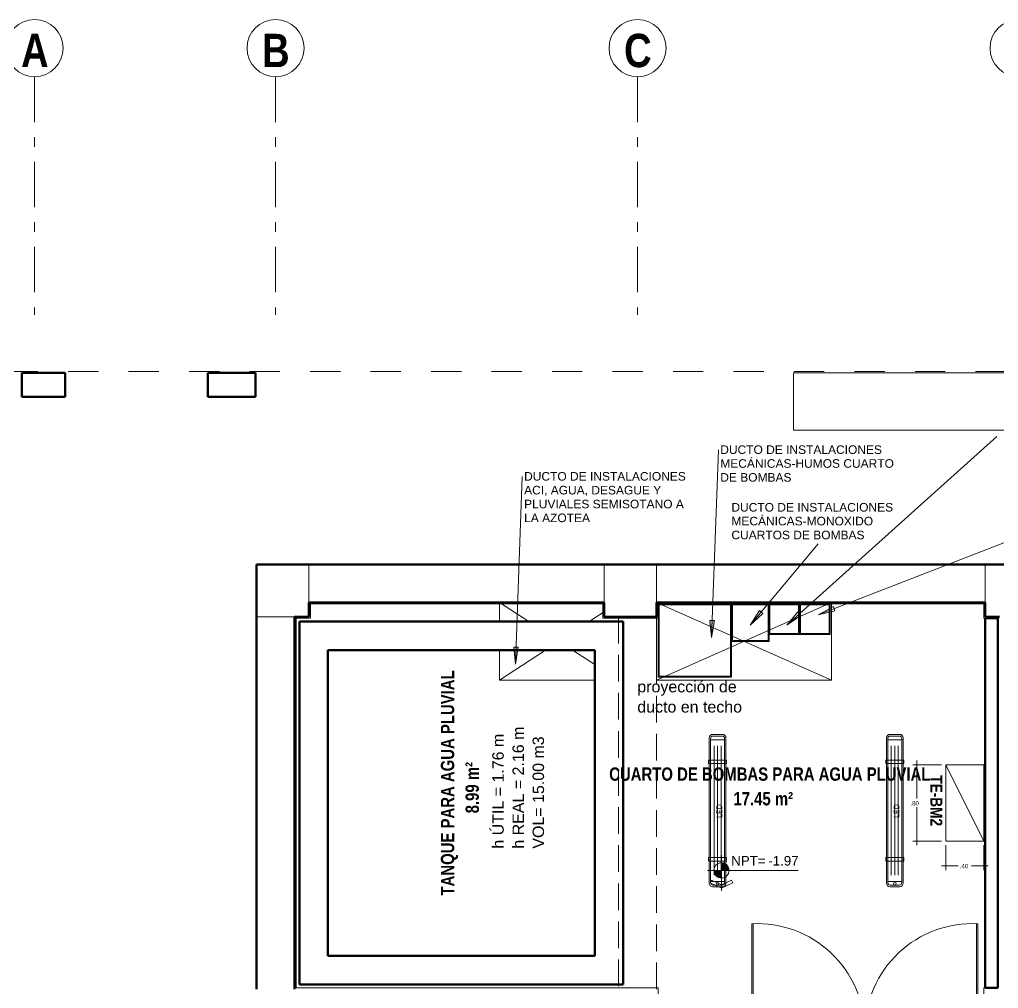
# Model space of a CAD drawing. Header units: metres. Extents: x -4 to 54.5, y -3.3 to 43.7.
# Drawn here: x 9.8 to 20.08, y 33.52 to 43.69 of the extents above; entities that cross this region are included whole.
import ezdxf

# ---------------------------------------------------------------- set-up
doc = ezdxf.new("R2010")
doc.units = ezdxf.units.M
for name, pattern in [('Dash', [0.635, 0.3175, -0.3175]), ('Dash Dot 3_16_', [0.79375, 0.47625, -0.15875, 0, -0.15875]), ('Dash_2_', [0.635, 0.3175, -0.3175]), ('Derribado', [0.4, 0.28, -0.12])]:
    doc.linetypes.add(name, pattern=pattern)
doc.layers.get('0').update_dxf_attribs({"color": 8})
for name, color, linetype, lineweight in [('A-AREA-IDEN', 8, 'Continuous', 9), ('A-DETL', 8, 'Continuous', 9), ('A-DOOR', 8, 'Continuous', 9), ('A-DOOR-FRAM', 8, 'Continuous', 18), ('A-FLOR', 8, 'Continuous', 18), ('A-SIGN', 8, 'Continuous', 9), ('A-WALL', 8, 'Continuous', 9), ('C-PROP-LINE', 8, 'Continuous', 9), ('G-ANNO-DIMS', 8, 'Continuous', 9), ('G-ANNO-TEXT', 8, 'Continuous', 9), ('I-WALL', 8, 'Continuous', 9), ('S-COLS', 8, 'Continuous', 9), ('S-FNDN', 8, 'Continuous', 9), ('S-GRID', 8, 'Continuous', 9), ('S-GRID-IDEN', 8, 'Continuous', 9)]:
    doc.layers.add(name, color=color, linetype=linetype, lineweight=lineweight)
doc.layers.add('IE-LUM-L-01', color=5, linetype='Continuous', lineweight=18, true_color=0x126b94)
doc.styles.add('Arial', font='arial.ttf', dxfattribs={"height": 0.12})
doc.styles.add('Arial Narrow_B', font='ARIALNB.TTF', dxfattribs={"height": 0.125})
doc.styles.add('Arial Narrow_B_1', font='ARIALNB.TTF', dxfattribs={"height": 0.35})
doc.styles.add('Arial_2', font='arial.ttf', dxfattribs={"height": 0.09})
doc.styles.add('Arial_5', font='arial.ttf', dxfattribs={"height": 0.1})
doc.styles.add('Arial_6', font='arial.ttf', dxfattribs={"height": 0.045})
doc.styles.add('Arial_B_3', font='arialbd.ttf', dxfattribs={"width": 0.8, "height": 0.14})
doc.styles.add('EI_LUM_REGULAR', font='OpenSans-Regular.ttf')

# ---------------------------------------------------------------- blocks, each defined once
blk = doc.blocks.new('ARQ-PuertaDobleHojaCortafuego - Pcf_2_50x2_40-5768174-NIV_A_S01_SÓTANO 1')
at = {"layer": 'A-DOOR', "lineweight": 18}
for p, q in [((-0.72, 0.02), (-0.67, 0.02)), ((-0.745, -0.12), (-0.745, -1.117)), ((-0.731, -1.117), (-0.731, -0.12)), ((1.61, -1.117), (1.61, -0.12)), ((1.625, -0.12), (1.625, -1.117)), ((-0.731, -1.117), (-0.745, -1.117)), ((1.61, -1.117), (1.625, -1.117))]:
    blk.add_line(p, q, dxfattribs=at)
for centre, start, end in [((-0.69, 0.012), 267.1928, 359.4084), ((1.57, 0.012), 180.5916, 272.8072)]:
    blk.add_arc(centre, 1.13, start, end, dxfattribs=at)
at = {"layer": 'A-DOOR-FRAM'}
for p, q in [((-0.768, 0.12), (-0.81, 0.12)), ((-0.81, 0.12), (-0.81, -0.12)), ((-0.768, 0.07), (-0.768, 0.12)), ((1.69, 0.12), (1.648, 0.12)), ((1.648, 0.12), (1.648, 0.07)), ((1.69, -0.12), (1.69, 0.12)), ((-0.73, 0.07), (-0.768, 0.07)), ((-0.73, -0.12), (-0.73, 0.07)), ((1.648, 0.07), (1.61, 0.07)), ((1.61, 0.07), (1.61, -0.12)), ((-0.81, -0.12), (-0.73, -0.12)), ((1.61, -0.12), (1.69, -0.12))]:
    blk.add_line(p, q, dxfattribs=at)
blk = doc.blocks.new('ARQ-Ductos - DuctoPrOyeccion2D-5551858-NIV_A_S01_SÓTANO 1')
at = {"layer": 'A-SIGN'}
for p, q in [((0, 1.835), (0.665, 1.835)), ((0, 0), (0, 1.835)), ((0, 1.835), (0.665, 1.835)), ((0, 0), (0, 1.835)), ((0, 1.835), (0.815, 0)), ((0.815, 1.835), (0, 0)), ((0.815, 0), (0, 0)), ((0.815, 0), (0, 0))]:
    blk.add_line(p, q, dxfattribs=at)
blk = doc.blocks.new('ARQ-Ductos - DuctoPrOyeccion2D-5536601-NIV_A_S01_SÓTANO 1')
at = {"layer": 'A-SIGN'}
for p, q in [((0, 1.25), (0.315, 1.25)), ((0, 0.25), (0, 1.25)), ((0, 1.25), (0.315, 1.25)), ((0, 0.25), (0, 1.25)), ((0, 1.25), (0.315, 0.767)), ((0.615, 1.25), (0.815, 1.25)), ((0.615, 1.25), (0.815, 1.25)), ((0.815, 1.25), (0.615, 0.943)), ((0.315, 0.483), (0.163, 0.25)), ((0.615, 0.307), (0.717, 0.15)), ((0.665, 0), (0.615, 0)), ((0.665, 0), (0.615, 0))]:
    blk.add_line(p, q, dxfattribs=at)
blk = doc.blocks.new('Family - ___-3742183-NIV_A_S01_SÓTANO 1')
at = {"layer": 'C-PROP-LINE', "linetype": 'Dash_2_', "lineweight": 18}
blk.add_line((50, 40), (0, 40), dxfattribs=at)
blk = doc.blocks.new('Rejilla - F_gn02SimboloDeRejillaA-4957175-NIV_A_S01_SÓTANO 1')
at = {"layer": 'S-GRID-IDEN'}
blk.add_circle((0, 0), 0.003, dxfattribs=at)
blk = doc.blocks.new('Cotas de elevación - CotaEleVacíoNNpt-3697023-NIV_A_S01_SÓTANO 1')
at = {"layer": 'G-ANNO-DIMS'}
h = blk.add_hatch(color=256, dxfattribs=at)
edge = h.paths.add_edge_path()
edge.add_line((-0.0008, 0.00214), (0, 0.00214))
edge.add_line((0, 0.00214), (0, 0.00134))
edge.add_arc((0, 0.00214), 0.0008, 180, 270, ccw=False)
h = blk.add_hatch(color=256, dxfattribs=at)
edge = h.paths.add_edge_path()
edge.add_arc((0, 0.00214), 0.0008, 0, 90, ccw=False)
edge.add_line((0.0008, 0.00214), (0, 0.00214))
edge.add_line((0, 0.00214), (0, 0.00294))
h = blk.add_hatch(color=256, dxfattribs=at)
edge = h.paths.add_edge_path()
edge.add_arc((0, 0.00214), 0.0008, 0, 90, ccw=False)
edge.add_line((0.0008, 0.00214), (0, 0.00214))
edge.add_line((0, 0.00214), (0, 0.00294))
for p, q in [((0, 0.00214), (0, 0.00375)), ((0, 0.00214), (-0.00148, 0.00214)), ((-0.0008, 0.00214), (0, 0.00214)), ((0, 0.00214), (-0.0008, 0.00214)), ((-0.0008, 0.00214), (0, 0.00214)), ((0, 0.00294), (0, 0.00214)), ((0, 0.00214), (0, 0.00294)), ((0, 0.00214), (0, 0.00294)), ((0, 0.00294), (0, 0.00214)), ((0, 0.00214), (0.0008, 0.00214)), ((0, 0.00134), (0, 0.00214)), ((0, 0.00214), (0.0008, 0.00214)), ((0, 0.00214), (0.00803, 0.00214)), ((0, 0.00214), (0, 0)), ((-0.00118, 0.00082), (-0.00104, 0.00112)), ((0, 0.00063), (-0.00104, 0.00112)), ((0, 0.00063), (0.00104, 0.00112)), ((0.00118, 0.00082), (0.00104, 0.00112)), ((0, 0.00027), (-0.00118, 0.00082)), ((0, 0.00027), (0.00118, 0.00082))]:
    blk.add_line(p, q, dxfattribs=at)
for start, end in [(360, 180), (90, 180), (90, 180), (180, 360), (180, 270), (360, 90), (360, 90)]:
    blk.add_arc((0, 0.00214), 0.0008, start, end, dxfattribs=at)
blk = doc.blocks.new('Family - ___-5400166-NIV_A_S01_SÓTANO 1')
at = {"layer": 'C-PROP-LINE', "linetype": 'Dash', "lineweight": 13}
blk.add_line((50, 40), (0, 40), dxfattribs=at)
blk = doc.blocks.new('EST-ColumnaRectangularConcretoEst - C040_25x455-5559905-NIV_A_S01_SÓTANO 1')
at = {"layer": 'S-COLS', "lineweight": 50}
for p, q in [((0.2275, 0.125), (-0.2275, 0.125)), ((-0.2275, 0.125), (-0.2275, -0.125)), ((0.2275, -0.125), (0.2275, 0.125)), ((-0.2275, -0.125), (0.2275, -0.125))]:
    blk.add_line(p, q, dxfattribs=at)
blk = doc.blocks.new('EST-ColumnaRectangularConcretoEst - COL_25x50-5559906-NIV_A_S01_SÓTANO 1')
at = {"layer": 'S-COLS', "lineweight": 50}
for p, q in [((-0.25, 0.125), (0.25, 0.125)), ((-0.25, -0.125), (-0.25, 0.125)), ((0.25, 0.125), (0.25, -0.125)), ((0.25, -0.125), (-0.25, -0.125))]:
    blk.add_line(p, q, dxfattribs=at)
blk = doc.blocks.new('EST-ColumnaRectangularConcretoEst - C040_25x455-5545408-NIV_A_S01_SÓTANO 1')
at = {"layer": 'S-COLS', "lineweight": 50}
for p, q in [((0.2275, 0.125), (-0.2275, 0.125)), ((-0.2275, 0.125), (-0.2275, -0.125)), ((0.2275, -0.125), (0.2275, 0.125)), ((-0.2275, -0.125), (0.2275, -0.125))]:
    blk.add_line(p, q, dxfattribs=at)
blk = doc.blocks.new('EST-ColumnaRectangularConcretoEst - COL_25x50-5545409-NIV_A_S01_SÓTANO 1')
at = {"layer": 'S-COLS', "lineweight": 50}
for p, q in [((-0.25, 0.125), (0.25, 0.125)), ((-0.25, -0.125), (-0.25, 0.125)), ((0.25, 0.125), (0.25, -0.125)), ((0.25, -0.125), (-0.25, -0.125))]:
    blk.add_line(p, q, dxfattribs=at)
blk = doc.blocks.new('EI_LUM_L_01')
at = {"color": 0, "lineweight": 9}
for p, q in [((-7.44, 0.67), (-7.44, -0.67)), ((-6.8, 0.37), (6.8, 0.37)), ((-6.8, 0), (6.8, 0)), ((7.44, 0.67), (7.44, -0.67)), ((-6.8, -0.37), (6.8, -0.37))]:
    blk.add_line(p, q, dxfattribs=at)
for points in [[(-7.64, -0.88), (7.64, -0.88, 0.414214), (8, -0.52), (8, 0.52, 0.414214), (7.64, 0.88), (-7.64, 0.88, 0.414214), (-8, 0.52), (-8, -0.52, 0.414214)], [(-7.58, -0.74), (7.58, -0.74, 0.414214), (7.82, -0.49), (7.82, 0.49, 0.414214), (7.58, 0.74), (-7.58, 0.74, 0.414214), (-7.82, 0.49), (-7.82, -0.49, 0.414214)], [(-5.26, -0.95), (-4.98, -0.95, 0.414214), (-4.94, -0.92), (-4.94, 0.92, 0.414214), (-4.98, 0.95), (-5.26, 0.95, 0.414214), (-5.3, 0.92), (-5.3, -0.92, 0.414214)], [(4.98, -0.95), (5.26, -0.95, 0.414214), (5.3, -0.92), (5.3, 0.92, 0.414214), (5.26, 0.95), (4.98, 0.95, 0.414214), (4.94, 0.92), (4.94, -0.92, 0.414214)]]:
    blk.add_lwpolyline(points, format="xyb", close=True, dxfattribs=at)
blk.add_circle((-7.68, 0), 0.132, dxfattribs=at)
at = {"color": 0, "lineweight": 9, "style": 'EI_LUM_REGULAR'}
blk.add_text('LED', height=0.621, dxfattribs=at).set_placement((-0.78, -0.49))
at = {"style": 'EI_LUM_REGULAR', "flags": 1}
for tag in ['ALTURA_M', 'AMBIENTE', 'TIPO', 'ID', 'IP', 'GIRO_REFERENCIA', 'DESCRIPCION', 'POTENCIA_W', 'FLUJO_NOMINAL_LM', 'FLUJO_CALCULO_LM', 'MONTAJE', 'PAGINA_PDF', 'NUMERO_LOCAL', 'ESTADO', 'NPT_M', 'FUENTE_XY']:
    blk.add_attdef(tag, (0, 0), '', height=2.5, dxfattribs=at)

msp = doc.modelspace()

# ---------------------------------------------------------------- hatches: boundary and pattern name
at = {"layer": 'G-ANNO-TEXT'}
for points in [[(17.066, 37.206), (17.096, 37.385), (17.049, 37.387)], [(15.007, 36.926), (15.037, 37.105), (14.99, 37.107)]]:
    msp.add_hatch(color=256, dxfattribs=at).paths.add_polyline_path(points)

# ---------------------------------------------------------------- linework, layer by layer
at = {"layer": 'A-DETL', "linetype": 'Derribado', "lineweight": 18}
for p, q in [((15.94, 37.975), (12.84, 37.975)), ((12.84, 37.975), (12.84, 37.575)), ((15.94, 37.575), (15.94, 37.975)), ((19.94, 37.975), (16.49, 37.975)), ((16.49, 37.975), (16.49, 37.575)), ((19.94, 37.575), (19.94, 37.975)), ((12.84, 37.575), (15.94, 37.575)), ((16.49, 37.575), (19.94, 37.575)), ((12.69, 37.425), (12.29, 37.425)), ((12.29, 37.425), (12.29, 33.515)), ((12.69, 33.515), (12.69, 37.425)), ((16.49, 37.425), (16.09, 37.425)), ((16.09, 37.425), (16.09, 33.515)), ((16.49, 33.515), (16.49, 37.425))]:
    msp.add_line(p, q, dxfattribs=at)
at = {"layer": 'A-DETL', "lineweight": 18}
for p, q in [((17.275, 37.56), (16.505, 37.56)), ((16.505, 37.56), (16.505, 36.79)), ((16.515, 37.55), (16.515, 36.8)), ((17.265, 37.55), (16.515, 37.55)), ((17.265, 36.8), (17.265, 37.55)), ((17.67, 37.56), (17.275, 37.56)), ((17.275, 37.56), (17.275, 37.165)), ((17.275, 36.79), (17.275, 37.56)), ((17.285, 37.55), (17.285, 37.175)), ((17.66, 37.55), (17.285, 37.55)), ((17.66, 37.175), (17.66, 37.55)), ((17.67, 37.56), (17.99, 37.56)), ((17.67, 37.24), (17.67, 37.56)), ((17.67, 37.165), (17.67, 37.56)), ((17.68, 37.55), (17.98, 37.55)), ((17.68, 37.25), (17.68, 37.55)), ((17.98, 37.55), (17.98, 37.25)), ((17.99, 37.56), (17.99, 37.24)), ((18.31, 37.56), (17.99, 37.56)), ((18.3, 37.55), (18, 37.55)), ((18, 37.55), (18, 37.25)), ((18.3, 37.25), (18.3, 37.55)), ((18.31, 37.24), (18.31, 37.56)), ((17.99, 37.24), (17.67, 37.24)), ((17.98, 37.25), (17.68, 37.25)), ((17.99, 37.24), (18.31, 37.24)), ((18, 37.25), (18.3, 37.25)), ((17.275, 37.165), (17.67, 37.165)), ((17.285, 37.175), (17.66, 37.175)), ((16.505, 36.79), (17.275, 36.79)), ((16.515, 36.8), (17.265, 36.8))]:
    msp.add_line(p, q, dxfattribs=at)
at = {"layer": 'A-DETL'}
for p, q in [((19.48, 35.87), (19.178, 35.87)), ((19.223, 35.915), (19.223, 35.515)), ((19.925, 35.87), (19.525, 35.87)), ((19.525, 35.87), (19.525, 35.07)), ((19.525, 35.87), (19.925, 35.07)), ((19.925, 35.07), (19.925, 35.87)), ((19.223, 35.025), (19.223, 35.425)), ((19.48, 35.07), (19.178, 35.07)), ((19.525, 35.07), (19.925, 35.07)), ((19.525, 35.025), (19.525, 34.765)), ((19.925, 35.025), (19.925, 34.765)), ((19.48, 34.81), (19.656, 34.81)), ((19.97, 34.81), (19.794, 34.81))]:
    msp.add_line(p, q, dxfattribs=at)
at = {"layer": 'A-FLOR', "lineweight": 9}
for p, q in [((15.925, 37.56), (12.855, 37.56)), ((12.855, 37.56), (12.855, 37.41)), ((15.925, 37.41), (15.925, 37.56)), ((16.505, 37.56), (16.505, 37.41)), ((19.925, 37.56), (16.505, 37.56)), ((19.925, 37.41), (19.925, 37.56)), ((12.855, 37.41), (12.705, 37.41)), ((12.705, 37.41), (12.705, 33.53)), ((16.505, 37.41), (15.925, 37.41)), ((19.94, 37.41), (19.925, 37.41)), ((20.075, 37.41), (20.07, 37.41)), ((20.075, 33.53), (20.075, 37.41)), ((12.705, 33.53), (16.505, 33.53)), ((16.505, 33.53), (16.505, 33.22)), ((19.925, 33.22), (19.925, 33.53)), ((19.925, 33.53), (19.94, 33.53)), ((20.07, 33.53), (20.075, 33.53))]:
    msp.add_line(p, q, dxfattribs=at)
at = {"layer": 'A-WALL', "lineweight": 50}
for p, q in [((15.94, 37.975), (12.84, 37.975)), ((19.94, 37.975), (16.49, 37.975)), ((12.84, 37.575), (15.94, 37.575)), ((16.49, 37.575), (19.94, 37.575)), ((12.29, 37.425), (12.29, 33.515)), ((12.69, 33.515), (12.69, 37.425)), ((12.74, 37.375), (12.74, 33.865)), ((13.04, 37.375), (12.74, 37.375)), ((15.84, 37.375), (13.04, 37.375)), ((16.14, 37.375), (15.84, 37.375)), ((16.14, 33.565), (16.14, 37.375)), ((13.04, 33.865), (13.04, 37.075)), ((13.04, 37.075), (15.84, 37.075)), ((15.84, 37.075), (15.84, 33.865)), ((12.74, 33.865), (12.74, 33.565)), ((15.84, 33.865), (13.04, 33.865)), ((12.74, 33.565), (15.84, 33.565)), ((15.84, 33.565), (16.14, 33.565))]:
    msp.add_line(p, q, dxfattribs=at)
at = {"layer": 'A-WALL', "lineweight": 5}
for p, q in [((12.84, 37.975), (12.84, 37.575)), ((15.94, 37.575), (15.94, 37.975)), ((16.49, 37.975), (16.49, 37.575)), ((19.94, 37.575), (19.94, 37.975)), ((12.69, 37.425), (12.29, 37.425))]:
    msp.add_line(p, q, dxfattribs=at)
at = {"layer": 'G-ANNO-TEXT'}
for p, q in [((17.855, 37.337), (20.061, 39.319)), ((17.066, 37.206), (17.138, 39.179)), ((15.007, 36.926), (15.079, 38.899)), ((18.186, 37.444), (20.585, 38.375)), ((17.473, 37.337), (18.186, 38.191)), ((18.345, 37.532), (18.186, 37.444)), ((18.362, 37.487), (18.345, 37.532)), ((17.57, 37.49), (17.473, 37.337)), ((17.473, 37.337), (17.606, 37.46)), ((17.606, 37.46), (17.57, 37.49)), ((17.973, 37.475), (17.855, 37.337)), ((17.855, 37.337), (18.005, 37.439)), ((18.005, 37.439), (17.973, 37.475)), ((18.186, 37.444), (18.362, 37.487)), ((17.096, 37.385), (17.049, 37.387)), ((17.049, 37.387), (17.066, 37.206)), ((17.066, 37.206), (17.096, 37.385)), ((15.037, 37.105), (14.99, 37.107)), ((14.99, 37.107), (15.007, 36.926)), ((15.007, 36.926), (15.037, 37.105))]:
    msp.add_line(p, q, dxfattribs=at)
at = {"layer": 'I-WALL', "lineweight": 50}
for p, q in [((19.94, 37.41), (19.94, 33.53)), ((20.07, 37.41), (19.94, 37.41)), ((20.07, 33.53), (20.07, 37.41)), ((19.94, 33.53), (20.07, 33.53))]:
    msp.add_line(p, q, dxfattribs=at)
at = {"layer": 'S-COLS', "lineweight": 50}
for p, q in [((12.84, 37.975), (12.29, 37.975)), ((12.29, 37.975), (12.29, 37.425)), ((16.49, 37.975), (15.94, 37.975)), ((20.49, 37.975), (19.94, 37.975)), ((12.84, 37.425), (12.84, 37.575)), ((15.94, 37.575), (15.94, 37.425)), ((16.49, 37.425), (16.49, 37.575)), ((19.94, 37.575), (19.94, 37.425)), ((12.69, 37.425), (12.84, 37.425)), ((15.94, 37.425), (16.49, 37.425)), ((19.94, 37.425), (20.09, 37.425))]:
    msp.add_line(p, q, dxfattribs=at)
at = {"layer": 'S-COLS', "lineweight": 5}
for p, q in [((12.84, 37.575), (12.84, 37.975)), ((15.94, 37.975), (15.94, 37.575)), ((16.49, 37.575), (16.49, 37.975)), ((19.94, 37.975), (19.94, 37.575)), ((12.29, 37.425), (12.69, 37.425))]:
    msp.add_line(p, q, dxfattribs=at)
at = {"layer": 'S-FNDN'}
for p, q in [((27.87, 39.985), (17.928, 39.985)), ((17.928, 39.985), (17.928, 39.385)), ((17.928, 39.385), (27.87, 39.385))]:
    msp.add_line(p, q, dxfattribs=at)
at = {"layer": 'S-GRID', "linetype": 'Dash Dot 3_16_'}
for p, q in [((9.96, 43.095), (9.96, 40.595)), ((12.49, 43.095), (12.49, 40.595)), ((16.29, 43.095), (16.29, 40.595))]:
    msp.add_line(p, q, dxfattribs=at)

# ---------------------------------------------------------------- block references
at = {"layer": 'A-DOOR', "lineweight": 18, "rotation": 180}
msp.add_blockref('ARQ-PuertaDobleHojaCortafuego - Pcf_2_50x2_40-5768174-NIV_A_S01_SÓTANO 1', (19.115, 33.085), dxfattribs=at)
at = {"layer": 'A-SIGN', "rotation": 89.99999999999991}
for name, p in [('ARQ-Ductos - DuctoPrOyeccion2D-5536601-NIV_A_S01_SÓTANO 1', (16.09, 36.76)), ('ARQ-Ductos - DuctoPrOyeccion2D-5551858-NIV_A_S01_SÓTANO 1', (18.325, 36.76))]:
    msp.add_blockref(name, p, dxfattribs=at)
at = {"layer": 'C-PROP-LINE', "linetype": 'Dash_2_', "lineweight": 18}
msp.add_blockref('Family - ___-3742183-NIV_A_S01_SÓTANO 1', (0, 0), dxfattribs=at)
at = {"layer": 'G-ANNO-DIMS', "xscale": 99.99999999999991, "yscale": 99.99999999999991, "zscale": 99.99999999999991}
msp.add_blockref('Cotas de elevación - CotaEleVacíoNNpt-3697023-NIV_A_S01_SÓTANO 1', (17.171, 34.548), dxfattribs=at)
at = {"layer": 'IE-LUM-L-01', "xscale": 0.1, "yscale": 0.1, "zscale": 0.1, "rotation": 90}
msp.add_blockref('EI_LUM_L_01', (18.99, 35.39), dxfattribs=at)
at = {"layer": 'S-COLS', "lineweight": 5}
for name in ['EST-ColumnaRectangularConcretoEst - C040_25x455-5559905-NIV_A_S01_SÓTANO 1', 'EST-ColumnaRectangularConcretoEst - C040_25x455-5545408-NIV_A_S01_SÓTANO 1']:
    msp.add_blockref(name, (10.053, 39.86), dxfattribs=at)
at = {"layer": 'S-COLS', "lineweight": 5, "rotation": 180}
for name in ['EST-ColumnaRectangularConcretoEst - COL_25x50-5559906-NIV_A_S01_SÓTANO 1', 'EST-ColumnaRectangularConcretoEst - COL_25x50-5545409-NIV_A_S01_SÓTANO 1']:
    msp.add_blockref(name, (12.03, 39.86), dxfattribs=at)
at = {"layer": 'S-GRID-IDEN', "xscale": 99.99999999999991, "yscale": 99.99999999999991, "zscale": 99.99999999999991, "rotation": 180}
for p in [(9.96, 43.395), (12.49, 43.395), (16.29, 43.395), (20.29, 43.395)]:
    msp.add_blockref('Rejilla - F_gn02SimboloDeRejillaA-4957175-NIV_A_S01_SÓTANO 1', p, dxfattribs=at)

# ---------------------------------------------------------------- texts
at = {"layer": 'A-AREA-IDEN', "char_height": 0.14, "attachment_point": 1, "rotation": 90, "style": 'Arial_B_3'}
for s, insert, width in [('TANQUE PARA AGUA PLUVIAL', (14.225, 34.498), 2.73215), ('8.99 m²', (14.484, 35.361), 0.64135)]:
    msp.add_mtext(s, dxfattribs=dict(at, insert=insert, width=width))
at = {"layer": 'A-AREA-IDEN', "char_height": 0.14, "attachment_point": 1, "style": 'Arial_B_3'}
for s, insert, width in [('CUARTO DE BOMBAS PARA AGUA PLUVIAL', (15.992, 35.843), 3.90582), ('17.45 m²', (17.296, 35.584), 0.74397)]:
    msp.add_mtext(s, dxfattribs=dict(at, insert=insert, width=width))
at = {"layer": 'G-ANNO-TEXT', "attachment_point": 1}
for s, insert, char_height, width, style in [('DUCTO DE INSTALACIONES ', (17.158, 39.224), 0.09, 2.12447, 'Arial_2'), ('MECÁNICAS-HUMOS CUARTO ', (17.158, 39.079), 0.09, 2.20464, 'Arial_2'), ('DUCTO DE INSTALACIONES ', (15.099, 38.944), 0.09, 2.12447, 'Arial_2'), ('DE BOMBAS', (17.158, 38.933), 0.09, 0.91392, 'Arial_2'), ('ACI, AGUA, DESAGUE Y ', (15.099, 38.799), 0.09, 1.78776, 'Arial_2'), ('PLUVIALES SEMISOTANO A ', (15.099, 38.653), 0.09, 2.10042, 'Arial_2'), ('DUCTO DE INSTALACIONES ', (17.275, 38.619), 0.09, 2.12447, 'Arial_2'), ('LA AZOTEA', (15.099, 38.508), 0.09, 0.85781, 'Arial_2'), ('MECÁNICAS-MONOXIDO ', (17.275, 38.474), 0.09, 1.8519, 'Arial_2'), ('CUARTOS DE BOMBAS', (17.275, 38.328), 0.09, 1.70759, 'Arial_2'), ('proyección de ', (16.287, 36.751), 0.12, 1.427, 'Arial'), ('ducto en techo', (16.287, 36.539), 0.12, 1.44304, 'Arial'), ('.80', (19.155, 35.489), 0.045, 0.12025, 'Arial_6'), ('.40', (19.672, 34.829), 0.045, 0.12025, 'Arial_6')]:
    msp.add_mtext(s, dxfattribs=dict(at, insert=insert, char_height=char_height, width=width, style=style))
for s, insert, char_height, width, rotation, style in [('h ÚTIL = 1.76 m', (14.765, 34.99), 0.12, 1.57131, 90, 'Arial'), ('h REAL = 2.16 m', (14.977, 34.99), 0.12, 1.67553, 90, 'Arial'), ('VOL= 15.00 m3', (15.188, 34.99), 0.12, 1.52321, 90, 'Arial'), ('TE-BM2', (19.489, 35.76), 0.125, 0.65738, 270, 'Arial Narrow_B')]:
    msp.add_mtext(s, dxfattribs=dict(at, insert=insert, char_height=char_height, width=width, rotation=rotation, style=style))
at = {"layer": 'S-GRID-IDEN', "char_height": 0.35, "width": 0.35274, "attachment_point": 1, "style": 'Arial Narrow_B_1'}
for s, insert in [('\\fArial Narrow|b1|i0|c0|p34|;A', (9.818, 43.545)), ('\\fArial Narrow|b1|i0|c0|p34|;B', (12.348, 43.545)), ('\\fArial Narrow|b1|i0|c0|p34|;C', (16.148, 43.545))]:
    msp.add_mtext(s, dxfattribs=dict(at, insert=insert))

# ---------------------------------------------------------------- next in the draw order: texts
at = {"layer": 'G-ANNO-DIMS', "insert": (17.273, 34.913), "char_height": 0.1, "width": 0.41688, "attachment_point": 1, "style": 'Arial_5', "bg_fill": 3, "box_fill_scale": 1.25, "bg_fill_color": 9, "bg_fill_true_color": 13158600, "bg_fill_transparency": 0}
msp.add_mtext('NPT=', dxfattribs=at)

# ---------------------------------------------------------------- next in the draw order: block references
at = {"layer": 'IE-LUM-L-01', "xscale": 0.1, "yscale": 0.1, "zscale": 0.1, "rotation": 90}
msp.add_blockref('EI_LUM_L_01', (17.13, 35.39), dxfattribs=at)

# ---------------------------------------------------------------- next in the draw order: texts
at = {"layer": 'G-ANNO-DIMS', "insert": (17.662, 34.913), "char_height": 0.1, "width": 0.38076, "attachment_point": 1, "line_spacing_factor": 0.941778, "style": 'Arial_5', "bg_fill": 3, "box_fill_scale": 1.25, "bg_fill_color": 9, "bg_fill_true_color": 13158600, "bg_fill_transparency": 0}
msp.add_mtext('-1.97', dxfattribs=at)

# ---------------------------------------------------------------- next in the draw order: block references
at = {"layer": 'C-PROP-LINE', "linetype": 'Dash', "lineweight": 13}
msp.add_blockref('Family - ___-5400166-NIV_A_S01_SÓTANO 1', (0, 0), dxfattribs=at)

doc.saveas('drawing.dxf')
